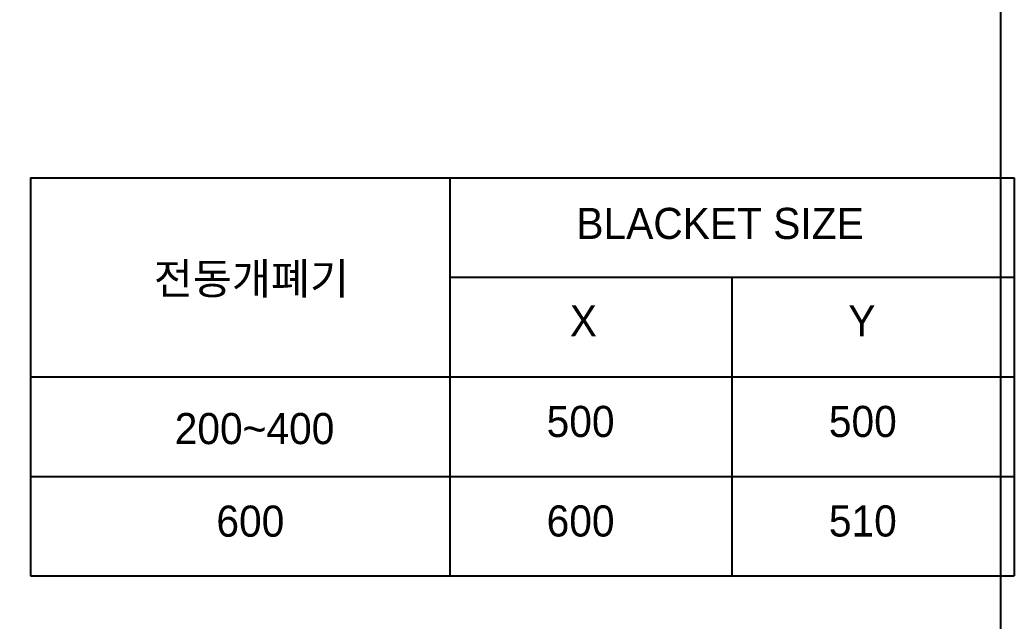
# Model space of a CAD drawing. Extents: x -25535497 to -25216507, y 8041684 to 8103002.
# Drawn here: x -25234618 to -25229827, y 8076097 to 8078995 of the extents above; entities that cross this region are included whole.
import ezdxf

# ---------------------------------------------------------------- set-up
doc = ezdxf.new("R2010")
doc.units = 0
doc.header["$MEASUREMENT"] = 0
doc.layers.get('Defpoints').update_dxf_attribs({"color": 45})
for name, color, linetype in [('0_form', 8, 'Continuous'), ('DIM', 7, 'Continuous'), ('text', 7, 'Continuous')]:
    doc.layers.add(name, color=color, linetype=linetype)
doc.styles.add('songdoh', font='')
doc.styles.get('songdoh').set_extended_font_data('Dotum')

# ---------------------------------------------------------------- blocks, each defined once
blk = doc.blocks.new('KMS_SHEET$0$김천 도면폼(XR)')
at = {"layer": 'Defpoints', "ltscale": 2}
blk.add_lwpolyline([(5499.9, 57779.8), (74243, 57779.8), (74243, 4293.5), (5499.9, 4293.5)], close=True, dxfattribs=at)
blk = doc.blocks.new('KMS_SHEET', base_point=(2746843.444, 1131951.814))
at = {"xscale": 0.0100119047570738, "yscale": 0.0100119047570738, "zscale": 0.0100119047570738}
blk.add_blockref('KMS_SHEET$0$김천 도면폼(XR)', (2746832.63, 1131939.202), dxfattribs=at)

msp = doc.modelspace()

# ---------------------------------------------------------------- linework, layer by layer
at = {"layer": 'DIM', "linetype": 'Continuous'}
for p, q in [((-25234566.6, 8078234.3), (-25234566.6, 8076315)), ((-25234566.6, 8078234.3), (-25229826.5, 8078234.3)), ((-25232546.6, 8078234.3), (-25232546.6, 8076315)), ((-25229826.5, 8078234.3), (-25229826.5, 8076315)), ((-25232546.6, 8077754.5), (-25229826.5, 8077754.5)), ((-25231186.6, 8077754.5), (-25231186.6, 8076315)), ((-25234566.6, 8077274.7), (-25229826.5, 8077274.7)), ((-25234566.6, 8076794.9), (-25229826.5, 8076794.9)), ((-25234566.6, 8076315), (-25229826.5, 8076315))]:
    msp.add_line(p, q, dxfattribs=at)

# ---------------------------------------------------------------- block references
at = {"layer": '0_form', "ltscale": 4, "xscale": 50, "yscale": 50, "zscale": 50}
msp.add_blockref('KMS_SHEET', (-25266516.7, 8057869), dxfattribs=at)

# ---------------------------------------------------------------- texts
at = {"layer": 'text', "style": 'songdoh'}
msp.add_text('전동개폐기', height=150, dxfattribs=at).set_placement((-25233972.5, 8077673))
at = {"layer": 'text', "char_height": 150, "attachment_point": 9, "style": 'songdoh'}
for s, insert in [('{\\fGulim|b0|i0|c129|p49;BLACKET SIZE}', (-25230551.2, 8077937.2)), ('{\\fGulim|b0|i0|c129|p49;X}', (-25231836.7, 8077469.3)), ('{\\fGulim|b0|i0|c129|p49;Y}', (-25230494.8, 8077469.3)), ('{\\fGulim|b0|i0|c129|p49;500}', (-25231752, 8076982.6)), ('{\\fGulim|b0|i0|c129|p49;500}', (-25230391.9, 8076982.6)), ('{\\fGulim|b0|i0|c129|p49;200~400}', (-25233102.2, 8076948.2)), ('{\\fGulim|b0|i0|c129|p49;600}', (-25233343.4, 8076501.9)), ('{\\fGulim|b0|i0|c129|p49;600}', (-25231752, 8076502.8)), ('{\\fGulim|b0|i0|c129|p49;510}', (-25230391.9, 8076502.8))]:
    msp.add_mtext(s, dxfattribs=dict(at, insert=insert))

doc.saveas('drawing.dxf')
